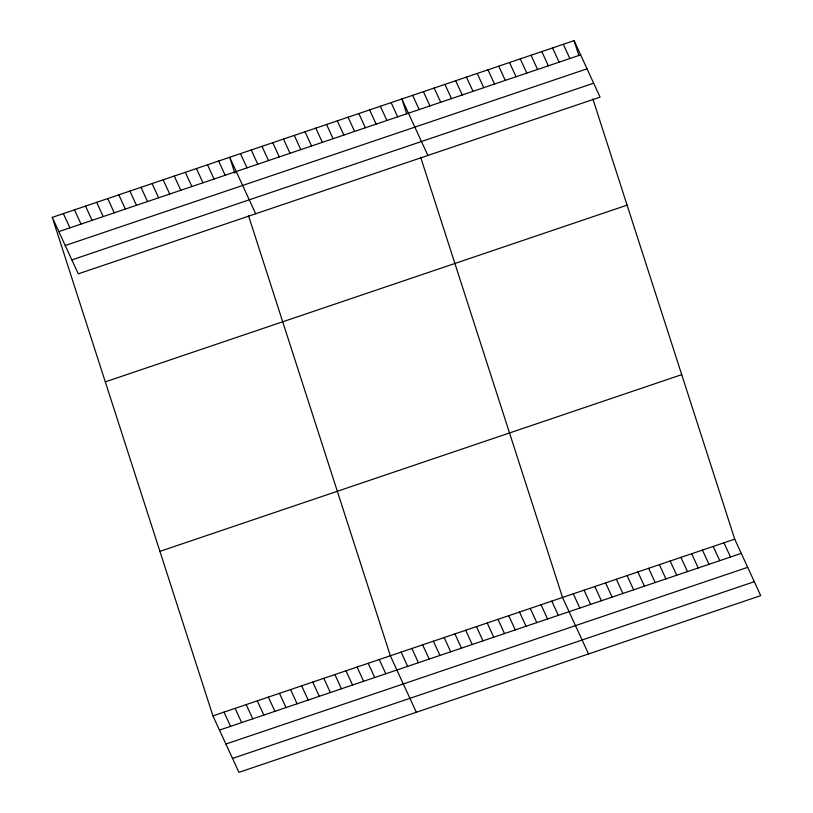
<?xml version="1.0" encoding="UTF-8"?>
<svg xmlns="http://www.w3.org/2000/svg" width="813" height="813" viewBox="0 0 813 813"><rect width="100%" height="100%" fill="white"/><g stroke="black" fill="none" stroke-linecap="round" stroke-linejoin="round"><path stroke-width="1.22" d="M52.286 217.366L574.08 40.65L600.065 97.133L78.272 273.849L52.286 217.366L212.935 715.867L238.92 772.35L760.714 595.634L734.728 539.151L592.86 98.912M58.831 231.593L580.624 54.878M65.243 245.536L587.037 68.82M71.859 259.906L593.642 83.19M105.304 381.876L627.097 205.15M159.927 551.366L681.721 374.641M212.935 715.867L734.728 539.151M219.48 730.094L741.273 553.379M225.892 744.037L747.686 567.322M232.508 758.407L754.301 581.691M563.318 44.298L569.862 58.526M552.555 47.937L559.1 62.164M541.793 51.585L548.338 65.812M531.031 55.233L537.576 69.451M520.269 58.871L526.814 73.099M509.507 62.52L516.052 76.747M723.966 542.789L730.511 557.017M498.745 66.168L505.29 80.385M713.204 546.438L719.749 560.665M487.983 69.806L494.528 84.034M702.442 550.086L708.987 564.313M477.221 73.455L483.765 87.682M691.68 553.724L698.225 567.952M466.459 77.103L473.003 91.32M680.918 557.372L687.463 571.6M455.697 80.741L462.241 94.969M670.156 561.021L676.701 575.248M444.935 84.389L451.479 98.617M659.394 564.659L665.938 578.886M434.172 88.038L440.717 102.255M648.632 568.307L655.176 582.535M423.41 91.676L429.955 105.903M637.87 571.956L644.414 586.183M412.648 95.324L419.193 109.552M627.108 575.594L633.652 589.821M427.872 155.446L401.886 98.962L406.673 113.82M616.345 579.242L622.89 593.47M391.124 102.611L397.669 116.838M605.583 582.891L612.128 597.118M380.362 106.259L386.907 120.487M594.821 586.529L601.366 600.756M369.6 109.897L376.145 124.125M584.059 590.177L590.604 604.405M358.838 113.546L365.383 127.773M573.297 593.825L579.842 608.053M348.076 117.194L354.62 131.421M588.521 653.947L562.535 597.464L420.667 157.234M337.314 120.832L343.858 135.06M551.783 601.112L558.318 615.339M326.562 124.48L333.096 138.708M541.021 604.76L547.556 618.978M315.8 128.129L322.334 142.356M530.259 608.398L536.793 622.626M305.038 131.767L311.572 145.994M519.497 612.047L526.031 626.274M294.276 135.415L300.81 149.643M508.735 615.695L515.269 629.912M283.513 139.064L290.048 153.291M497.973 619.333L504.507 633.561M272.751 142.702L279.286 156.929M487.211 622.982L493.745 637.209M261.989 146.35L268.524 160.578M476.448 626.63L482.983 640.847M251.227 149.999L257.762 164.226M465.686 630.268L472.221 644.496M240.465 153.637L247 167.864M454.924 633.916L461.459 648.144M255.678 213.768L229.703 157.285L234.855 173.281M444.162 637.555L450.697 651.782M218.616 161.035L225.15 175.262M433.4 641.203L439.945 655.43M207.518 164.795L214.063 179.023M422.638 644.851L429.183 659.079M196.431 168.555L202.976 182.773M411.876 648.489L418.421 662.717M185.344 172.305L191.888 186.533M401.114 652.138L407.659 666.365M174.256 176.065L180.801 190.283M416.327 712.269L390.352 655.786L248.473 215.547M163.169 179.815L169.714 194.043M379.264 659.536L385.799 673.764M152.082 183.575L158.626 197.793M368.177 663.296L374.712 677.524M140.995 187.325L147.539 201.553M357.08 667.046L363.624 681.274M129.907 191.085L136.452 205.313M345.992 670.806L352.537 685.034M118.82 194.835L125.365 209.063M334.905 674.556L341.45 688.784M107.733 198.596L114.277 212.823M323.818 678.316L330.363 692.544M96.645 202.346L103.19 216.573M312.731 682.066L319.275 696.294M85.558 206.106L92.093 220.333M301.643 685.826L308.188 700.054M74.471 209.856L81.005 224.083M290.556 689.576L297.101 703.804M63.373 213.616L69.918 227.843M279.469 693.337L286.013 707.564M268.381 697.097L274.926 711.314M257.294 700.847L263.839 715.074M246.207 704.607L252.752 718.824M235.12 708.357L241.654 722.584M224.032 712.117L230.567 726.334M574.08 40.65L578.866 55.497"/></g></svg>
